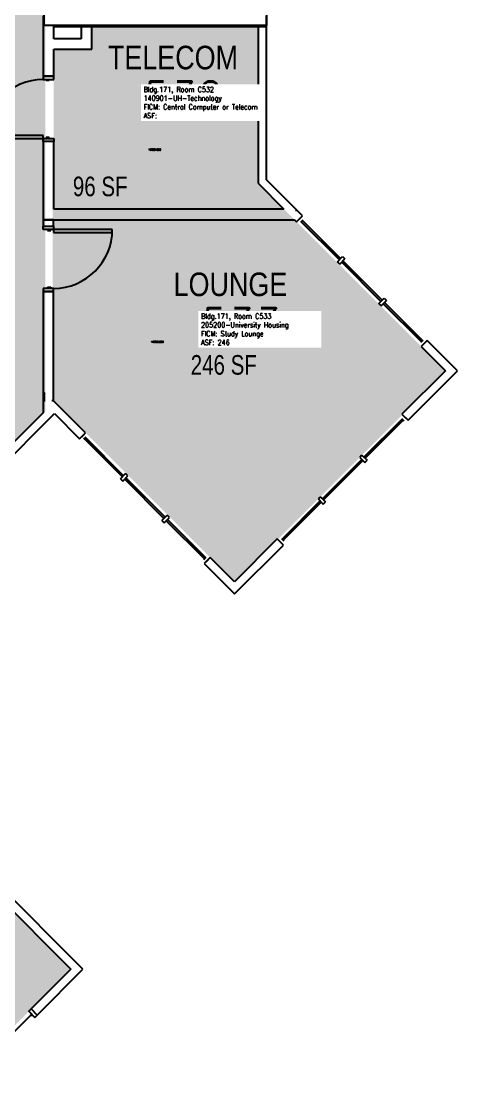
# Model space of a CAD drawing. Header units: inches. Extents: x 56 to 3925, y -1092 to 1470.
# Drawn here: x 2389 to 2657, y -215 to 442 of the extents above; entities that cross this region are included whole.
import ezdxf
from ezdxf.enums import TextEntityAlignment as Align

# ---------------------------------------------------------------- set-up
doc = ezdxf.new("R2010")
doc.units = ezdxf.units.IN
doc.header["$LTSCALE"] = 48
doc.header["$MEASUREMENT"] = 0
for name, color, linetype in [('A-DOR', 2, 'Continuous'), ('A-GLAZ', 1, 'Continuous'), ('A-IDEN-RNUM', 7, 'Continuous'), ('A-IDEN-SNUM', 4, 'Continuous'), ('A-IDEN-VNUM', 4, 'Continuous'), ('A-MISC', 1, 'Continuous'), ('A-WALL', 5, 'Continuous'), ('AREA-TEXT', 3, 'Continuous'), ('Rooms-Category-Color', 7, 'Continuous'), ('Rooms-College-Color', 7, 'Continuous'), ('Rooms-Department-Color', 7, 'Continuous'), ('Rooms-Division-Color', 7, 'Continuous'), ('Rooms-Information', 7, 'Continuous')]:
    doc.layers.add(name, color=color, linetype=linetype)
doc.styles.add('AREA', font='arial.ttf', dxfattribs={"width": 0.75, "height": 12})
doc.styles.add('ROOMSNUMBER', font='txt.shx', dxfattribs={"height": 0.03})
doc.styles.add('ROOMVNUMBER', font='simplex.shx', dxfattribs={"width": 0.85})
doc.styles.get("Standard").update_dxf_attribs({"font": 'ARIALN.TTF'})

msp = doc.modelspace()

# ---------------------------------------------------------------- hatches: boundary and pattern name
at = {"layer": 'Rooms-Category-Color', "true_color": 0xadadad}
msp.add_hatch(color=253, dxfattribs=at).paths.add_polyline_path([(2281.52, 188.03), (2286.11, 192.62), (2287.35, 191.38), (2320.76, 224.79), (2316.79, 228.77), (2324.31, 236.29), (2324.31, 807.44), (2299.31, 807.44), (2299.31, 889.76), (2324.31, 889.76), (2324.31, 932.53), (2329.59, 932.53), (2329.59, 944.53), (2324.31, 944.53), (2324.31, 979.15), (2327.84, 979.15), (2327.84, 985.65), (2325.84, 985.65), (2325.84, 993.15), (2329.59, 993.15), (2329.59, 1032.28), (2325.84, 1032.28), (2325.84, 1109.78), (2429.32, 1109.78), (2429.32, 1032.28), (2397.46, 1032.28), (2397.46, 1020.28), (2401.84, 1020.28), (2401.84, 985.65), (2399.84, 985.65), (2399.84, 979.15), (2398.09, 979.15), (2398.09, 932.53), (2403.96, 932.53), (2403.96, 889.76), (2428.96, 889.76), (2428.96, 807.44), (2403.96, 807.44), (2403.96, 202.81), (2373.35, 172.2), (2369.2, 176.36), (2360.27, 167.44), (2364.43, 163.28), (2339.94, 138.8), (2337.03, 141.71), (2332.43, 137.12)])
at = {"layer": 'Rooms-Category-Color', "true_color": 0xe3c5e1}
msp.add_hatch(color=254, dxfattribs=at).paths.add_polyline_path([(2534.3, 438.64), (2534.3, 342.57), (2550.16, 326.71), (2409.17, 326.71), (2409.17, 424.64), (2432.42, 424.64), (2432.42, 438.64), (2534.3, 438.64)])
at = {"layer": 'Rooms-Category-Color', "true_color": 0x728ef3}
for points in [[(2520.21, 98.21), (2649.44, 227.44), (2550.44, 326.43), (2408.54, 326.43), (2408.54, 209.88)], [(2343.43, -215), (2419.53, -138.9), (2322.83, -42.2), (2246.73, -118.31)]]:
    msp.add_hatch(color=171, dxfattribs=at).paths.add_polyline_path(points)
at = {"layer": 'Rooms-College-Color', "true_color": 0xadadad}
for points in [[(2281.52, 188.03), (2286.11, 192.62), (2287.35, 191.38), (2320.76, 224.79), (2316.79, 228.77), (2324.31, 236.29), (2324.31, 807.44), (2299.31, 807.44), (2299.31, 889.76), (2324.31, 889.76), (2324.31, 932.53), (2329.59, 932.53), (2329.59, 944.53), (2324.31, 944.53), (2324.31, 979.15), (2327.84, 979.15), (2327.84, 985.65), (2325.84, 985.65), (2325.84, 993.15), (2329.59, 993.15), (2329.59, 1032.28), (2325.84, 1032.28), (2325.84, 1109.78), (2429.32, 1109.78), (2429.32, 1032.28), (2397.46, 1032.28), (2397.46, 1020.28), (2401.84, 1020.28), (2401.84, 985.65), (2399.84, 985.65), (2399.84, 979.15), (2398.09, 979.15), (2398.09, 932.53), (2403.96, 932.53), (2403.96, 889.76), (2428.96, 889.76), (2428.96, 807.44), (2403.96, 807.44), (2403.96, 202.81), (2373.35, 172.2), (2369.2, 176.36), (2360.27, 167.44), (2364.43, 163.28), (2339.94, 138.8), (2337.03, 141.71), (2332.43, 137.12)], [(2534.3, 438.64), (2534.3, 342.57), (2550.16, 326.71), (2409.17, 326.71), (2409.17, 424.64), (2432.42, 424.64), (2432.42, 438.64), (2534.3, 438.64)], [(2520.21, 98.21), (2649.44, 227.44), (2550.44, 326.43), (2408.54, 326.43), (2408.54, 209.88)], [(2343.43, -215), (2419.53, -138.9), (2322.83, -42.2), (2246.73, -118.31)]]:
    msp.add_hatch(color=253, dxfattribs=at).paths.add_polyline_path(points)
at = {"layer": 'Rooms-Department-Color', "true_color": 0xacacac}
msp.add_hatch(color=253, dxfattribs=at).paths.add_polyline_path([(2281.52, 188.03), (2286.11, 192.62), (2287.35, 191.38), (2320.76, 224.79), (2316.79, 228.77), (2324.31, 236.29), (2324.31, 807.44), (2299.31, 807.44), (2299.31, 889.76), (2324.31, 889.76), (2324.31, 932.53), (2329.59, 932.53), (2329.59, 944.53), (2324.31, 944.53), (2324.31, 979.15), (2327.84, 979.15), (2327.84, 985.65), (2325.84, 985.65), (2325.84, 993.15), (2329.59, 993.15), (2329.59, 1032.28), (2325.84, 1032.28), (2325.84, 1109.78), (2429.32, 1109.78), (2429.32, 1032.28), (2397.46, 1032.28), (2397.46, 1020.28), (2401.84, 1020.28), (2401.84, 985.65), (2399.84, 985.65), (2399.84, 979.15), (2398.09, 979.15), (2398.09, 932.53), (2403.96, 932.53), (2403.96, 889.76), (2428.96, 889.76), (2428.96, 807.44), (2403.96, 807.44), (2403.96, 202.81), (2373.35, 172.2), (2369.2, 176.36), (2360.27, 167.44), (2364.43, 163.28), (2339.94, 138.8), (2337.03, 141.71), (2332.43, 137.12)])
at = {"layer": 'Rooms-Department-Color', "true_color": 0x604aed}
for points in [[(2534.3, 438.64), (2534.3, 342.57), (2550.16, 326.71), (2409.17, 326.71), (2409.17, 424.64), (2432.42, 424.64), (2432.42, 438.64), (2534.3, 438.64)], [(2520.21, 98.21), (2649.44, 227.44), (2550.44, 326.43), (2408.54, 326.43), (2408.54, 209.88)], [(2343.43, -215), (2419.53, -138.9), (2322.83, -42.2), (2246.73, -118.31)]]:
    msp.add_hatch(color=173, dxfattribs=at).paths.add_polyline_path(points)
at = {"layer": 'Rooms-Division-Color', "true_color": 0xadadad}
msp.add_hatch(color=253, dxfattribs=at).paths.add_polyline_path([(2281.52, 188.03), (2286.11, 192.62), (2287.35, 191.38), (2320.76, 224.79), (2316.79, 228.77), (2324.31, 236.29), (2324.31, 807.44), (2299.31, 807.44), (2299.31, 889.76), (2324.31, 889.76), (2324.31, 932.53), (2329.59, 932.53), (2329.59, 944.53), (2324.31, 944.53), (2324.31, 979.15), (2327.84, 979.15), (2327.84, 985.65), (2325.84, 985.65), (2325.84, 993.15), (2329.59, 993.15), (2329.59, 1032.28), (2325.84, 1032.28), (2325.84, 1109.78), (2429.32, 1109.78), (2429.32, 1032.28), (2397.46, 1032.28), (2397.46, 1020.28), (2401.84, 1020.28), (2401.84, 985.65), (2399.84, 985.65), (2399.84, 979.15), (2398.09, 979.15), (2398.09, 932.53), (2403.96, 932.53), (2403.96, 889.76), (2428.96, 889.76), (2428.96, 807.44), (2403.96, 807.44), (2403.96, 202.81), (2373.35, 172.2), (2369.2, 176.36), (2360.27, 167.44), (2364.43, 163.28), (2339.94, 138.8), (2337.03, 141.71), (2332.43, 137.12)])
at = {"layer": 'Rooms-Division-Color', "true_color": 0x604aed}
for points in [[(2534.3, 438.64), (2534.3, 342.57), (2550.16, 326.71), (2409.17, 326.71), (2409.17, 424.64), (2432.42, 424.64), (2432.42, 438.64), (2534.3, 438.64)], [(2520.21, 98.21), (2649.44, 227.44), (2550.44, 326.43), (2408.54, 326.43), (2408.54, 209.88)], [(2343.43, -215), (2419.53, -138.9), (2322.83, -42.2), (2246.73, -118.31)]]:
    msp.add_hatch(color=173, dxfattribs=at).paths.add_polyline_path(points)

# ---------------------------------------------------------------- linework, layer by layer
at = {"layer": 'A-DOR'}
for p, q in [((2409.17, 408.09), (2402.67, 408.09)), ((2402.67, 408.09), (2402.67, 406.09)), ((2409.17, 406.09), (2409.17, 408.09)), ((2402.67, 406.09), (2409.17, 406.09)), ((2404.42, 405.46), (2404.42, 406.09)), ((2404.42, 406.09), (2406.42, 406.09)), ((2406.42, 405.46), (2404.42, 405.46)), ((2406.42, 406.09), (2406.42, 405.46)), ((2402.67, 371.84), (2366.67, 371.84)), ((2366.67, 370.09), (2402.67, 370.09)), ((2402.67, 370.09), (2402.67, 371.84)), ((2402.67, 368.09), (2402.67, 370.09)), ((2402.67, 370.09), (2409.17, 370.09)), ((2409.17, 368.09), (2402.67, 368.09)), ((2406.42, 370.71), (2404.42, 370.71)), ((2404.42, 370.71), (2404.42, 370.09)), ((2404.42, 370.09), (2406.42, 370.09)), ((2406.42, 370.09), (2406.42, 370.71)), ((2409.17, 370.09), (2409.17, 368.09)), ((2402.67, 314.21), (2402.67, 316.21)), ((2402.67, 316.21), (2409.04, 316.21)), ((2409.04, 316.21), (2409.04, 314.21)), ((2409.04, 314.21), (2402.67, 314.21)), ((2405.29, 314.21), (2405.29, 313.59)), ((2407.29, 314.21), (2405.29, 314.21)), ((2405.29, 313.59), (2407.29, 313.59)), ((2407.29, 313.59), (2407.29, 314.21)), ((2409.04, 314.21), (2409.04, 312.46)), ((2445.04, 314.21), (2409.04, 314.21)), ((2409.04, 312.46), (2445.04, 312.46)), ((2445.04, 312.46), (2445.04, 314.21)), ((2402.67, 278.21), (2402.67, 276.21)), ((2409.04, 278.21), (2402.67, 278.21)), ((2402.67, 276.21), (2409.04, 276.21)), ((2405.29, 278.21), (2405.29, 278.84)), ((2405.29, 278.84), (2407.29, 278.84)), ((2407.29, 278.21), (2405.29, 278.21)), ((2407.29, 278.84), (2407.29, 278.21)), ((2409.04, 276.21), (2409.04, 278.21))]:
    msp.add_line(p, q, dxfattribs=at)
for centre, start, end in [((2402.67, 370.09), 90, 180), ((2409.04, 314.21), 270, 360)]:
    msp.add_arc(centre, 36, start, end, dxfattribs=at)
at = {"layer": 'A-GLAZ'}
for p, q in [((2559.07, 320.1), (2560.49, 321.51)), ((2560.49, 318.68), (2561.9, 320.1)), ((2584.17, 295.7), (2560.84, 319.04)), ((2561.55, 319.74), (2584.88, 296.41)), ((2582.94, 294.47), (2586.12, 297.65)), ((2584.35, 293.05), (2587.53, 296.23)), ((2586.12, 297.65), (2587.53, 296.23)), ((2584.35, 293.05), (2582.94, 294.47)), ((2609.63, 270.25), (2585.59, 294.29)), ((2586.3, 295), (2610.34, 270.95)), ((2608.39, 269.01), (2611.58, 272.19)), ((2609.81, 267.6), (2612.99, 270.78)), ((2611.58, 272.19), (2612.99, 270.78)), ((2611.75, 269.54), (2635.09, 246.21)), ((2609.81, 267.6), (2608.39, 269.01)), ((2634.38, 245.5), (2611.04, 268.83)), ((2634.03, 245.15), (2635.44, 246.56)), ((2636.85, 245.15), (2635.44, 243.73)), ((2622.58, 198.17), (2599.24, 174.83)), ((2599.95, 174.13), (2623.29, 197.46)), ((2622.23, 198.52), (2623.64, 197.11)), ((2625.05, 198.52), (2623.64, 199.93)), ((2427.55, 188.58), (2426.14, 187.16)), ((2427.55, 185.75), (2428.96, 187.16)), ((2427.9, 186.1), (2451.24, 162.77)), ((2451.95, 163.47), (2428.61, 186.81)), ((2597.83, 173.42), (2573.79, 149.38)), ((2574.5, 148.67), (2598.54, 172.71)), ((2598.01, 176.07), (2596.59, 174.66)), ((2596.59, 174.66), (2599.78, 171.47)), ((2598.01, 176.07), (2601.19, 172.89)), ((2599.78, 171.47), (2601.19, 172.89)), ((2450, 161.53), (2453.18, 164.71)), ((2454.6, 163.3), (2453.18, 164.71)), ((2450, 161.53), (2451.42, 160.12)), ((2451.42, 160.12), (2454.6, 163.3)), ((2452.65, 161.35), (2476.69, 137.31)), ((2477.4, 138.02), (2453.36, 162.06)), ((2572.37, 147.96), (2549.04, 124.63)), ((2549.75, 123.92), (2573.08, 147.26)), ((2572.55, 150.61), (2571.14, 149.2)), ((2571.14, 149.2), (2574.32, 146.02)), ((2572.55, 150.61), (2575.73, 147.43)), ((2574.32, 146.02), (2575.73, 147.43)), ((2475.46, 136.07), (2478.64, 139.26)), ((2480.05, 137.84), (2478.64, 139.26)), ((2475.46, 136.07), (2476.87, 134.66)), ((2476.87, 134.66), (2480.05, 137.84)), ((2478.11, 135.9), (2501.44, 112.56)), ((2502.15, 113.27), (2478.82, 136.6)), ((2548.69, 124.98), (2550.1, 123.57)), ((2547.27, 123.57), (2548.69, 122.15)), ((2501.09, 112.21), (2502.5, 113.62)), ((2502.5, 110.79), (2503.92, 112.21)), ((2360.68, -201.46), (2395.33, -166.81)), ((2394.8, -166.28), (2395.86, -167.34))]:
    msp.add_line(p, q, dxfattribs=at)
msp.add_lwpolyline([(2397.54, -168.32), (2398.95, -166.9), (2395.24, -163.19), (2393.82, -164.6)], close=True, dxfattribs=at)
at = {"layer": 'A-WALL'}
for p, q in [((2403.3, 439.26), (2403.3, 567.89)), ((2539.55, 455.4), (2539.55, 439.26)), ((2402.67, 445.14), (2402.67, 408.09)), ((2539.55, 438.64), (2539.55, 445.14)), ((2539.55, 439.26), (2403.3, 439.26)), ((2409.17, 431.14), (2409.17, 438.64)), ((2409.17, 438.64), (2539.55, 438.64)), ((2432.42, 438.64), (2425.92, 438.64)), ((2425.92, 438.64), (2425.92, 431.14)), ((2432.42, 424.64), (2432.42, 438.64)), ((2534.3, 438.64), (2534.3, 342.58)), ((2539.55, 438.64), (2534.3, 438.64)), ((2539.55, 344.75), (2539.55, 438.64)), ((2425.92, 431.14), (2409.17, 431.14)), ((2409.17, 408.09), (2409.17, 424.64)), ((2409.17, 424.64), (2432.42, 424.64)), ((2402.67, 408.09), (2409.17, 408.09)), ((2402.67, 368.09), (2402.67, 320.21)), ((2409.17, 368.09), (2402.67, 368.09)), ((2409.17, 326.71), (2409.17, 368.09)), ((2534.3, 342.58), (2550.16, 326.71)), ((2561.64, 322.66), (2539.55, 344.75)), ((2550.16, 326.71), (2409.17, 326.71)), ((2557.95, 326.09), (2557.33, 326.09)), ((2557.92, 318.95), (2561.64, 322.66)), ((2557.95, 325.46), (2557.95, 326.09)), ((2402.67, 320.21), (2556.66, 320.21)), ((2409.04, 320.21), (2402.67, 320.21)), ((2402.67, 320.21), (2402.67, 316.21)), ((2402.67, 316.21), (2409.04, 316.21)), ((2409.04, 316.21), (2409.04, 320.21)), ((2556.66, 320.21), (2557.92, 318.95)), ((2409.04, 276.21), (2402.67, 276.21)), ((2402.67, 276.21), (2402.67, 202.04)), ((2409.04, 209.38), (2409.04, 276.21)), ((2638, 246.29), (2634.29, 242.58)), ((2656.56, 227.73), (2638, 246.29)), ((2634.29, 242.58), (2649.14, 227.73)), ((2649.14, 227.73), (2622.49, 201.08)), ((2626.2, 197.37), (2656.56, 227.73)), ((2403.92, 213.62), (2403.29, 214.25)), ((2403.29, 214.25), (2403.29, 209.62)), ((2403.29, 209.62), (2403.92, 209.62)), ((2407.92, 209.62), (2408.42, 209.62)), ((2408.42, 209.62), (2408.42, 209.12)), ((2428.7, 189.73), (2409.04, 209.38)), ((2402.67, 202.04), (2339.27, 138.64)), ((2342.98, 134.93), (2409.53, 201.47)), ((2409.53, 201.47), (2424.99, 186.01)), ((2622.49, 201.08), (2626.2, 197.37)), ((2424.99, 186.01), (2428.7, 189.73)), ((2546.12, 124.72), (2519.92, 98.51)), ((2519.92, 91.08), (2549.84, 121)), ((2549.84, 121), (2546.12, 124.72)), ((2505.07, 113.36), (2501.35, 109.65)), ((2519.92, 98.51), (2505.07, 113.36)), ((2501.35, 109.65), (2519.92, 91.08)), ((2426.95, -138.9), (2326.54, -38.49)), ((2322.83, -42.2), (2419.53, -138.9)), ((2419.53, -138.9), (2395.24, -163.19)), ((2398.95, -166.9), (2426.95, -138.9)), ((2395.24, -163.19), (2398.95, -166.9))]:
    msp.add_line(p, q, dxfattribs=at)

# ---------------------------------------------------------------- texts
at = {"layer": 'A-IDEN-RNUM', "style": 'ROOMSNUMBER', "width": 0.85}
for s, p in [('0532-00', (2470.97, 362.73)), ('0533-00', (2472.69, 244.93))]:
    msp.add_text(s, height=1, dxfattribs=at).set_placement(p, align=Align.CENTER)
at = {"layer": 'A-IDEN-SNUM', "style": 'ROOMSNUMBER', "width": 0.85}
for s, p in [('1710C53200', (2470.97, 362.73)), ('1710C53300', (2472.69, 244.93))]:
    msp.add_text(s, height=1, dxfattribs=at).set_placement(p, align=Align.CENTER)
at = {"layer": 'A-IDEN-VNUM', "style": 'ROOMVNUMBER', "width": 0.85}
for s, p in [('532', (2464.2, 382.38)), ('533', (2499.41, 243.48))]:
    msp.add_text(s, height=22.5, dxfattribs=at).set_placement(p)
at = {"layer": 'A-MISC'}
for s, p in [('TELECOM', (2482.2, 412.38)), ('LOUNGE', (2517.41, 273.48))]:
    msp.add_text(s, height=14.4, dxfattribs=at).set_placement(p, align=Align.CENTER)
at = {"layer": 'AREA-TEXT', "style": 'AREA', "width": 0.75}
for s, p in [('96 SF', (2437.64, 340.64)), ('246 SF', (2513.34, 231.34))]:
    msp.add_text(s, height=12, dxfattribs=at).set_placement(p, align=Align.MIDDLE_CENTER)

# ---------------------------------------------------------------- next in the draw order: texts
at = {"layer": 'Rooms-Information', "char_height": 3.2143, "width": 72, "attachment_point": 7, "style": 'ROOMVNUMBER', "bg_fill": 3, "box_fill_scale": 1.5, "bg_fill_color": 256, "bg_fill_true_color": 13158600, "bg_fill_transparency": 0}
for s, insert in [('Bldg.171, Room C532^M^J140901-UH-Technology^M^JFICM: Central Computer or Telecom^M^JASF: ', (2464.2, 382.38)), ('Bldg.171, Room C533^M^J205200-University Housing^M^JFICM: Study Lounge^M^JASF: 246', (2499.41, 243.48))]:
    msp.add_mtext(s, dxfattribs=dict(at, insert=insert))

doc.saveas('drawing.dxf')
